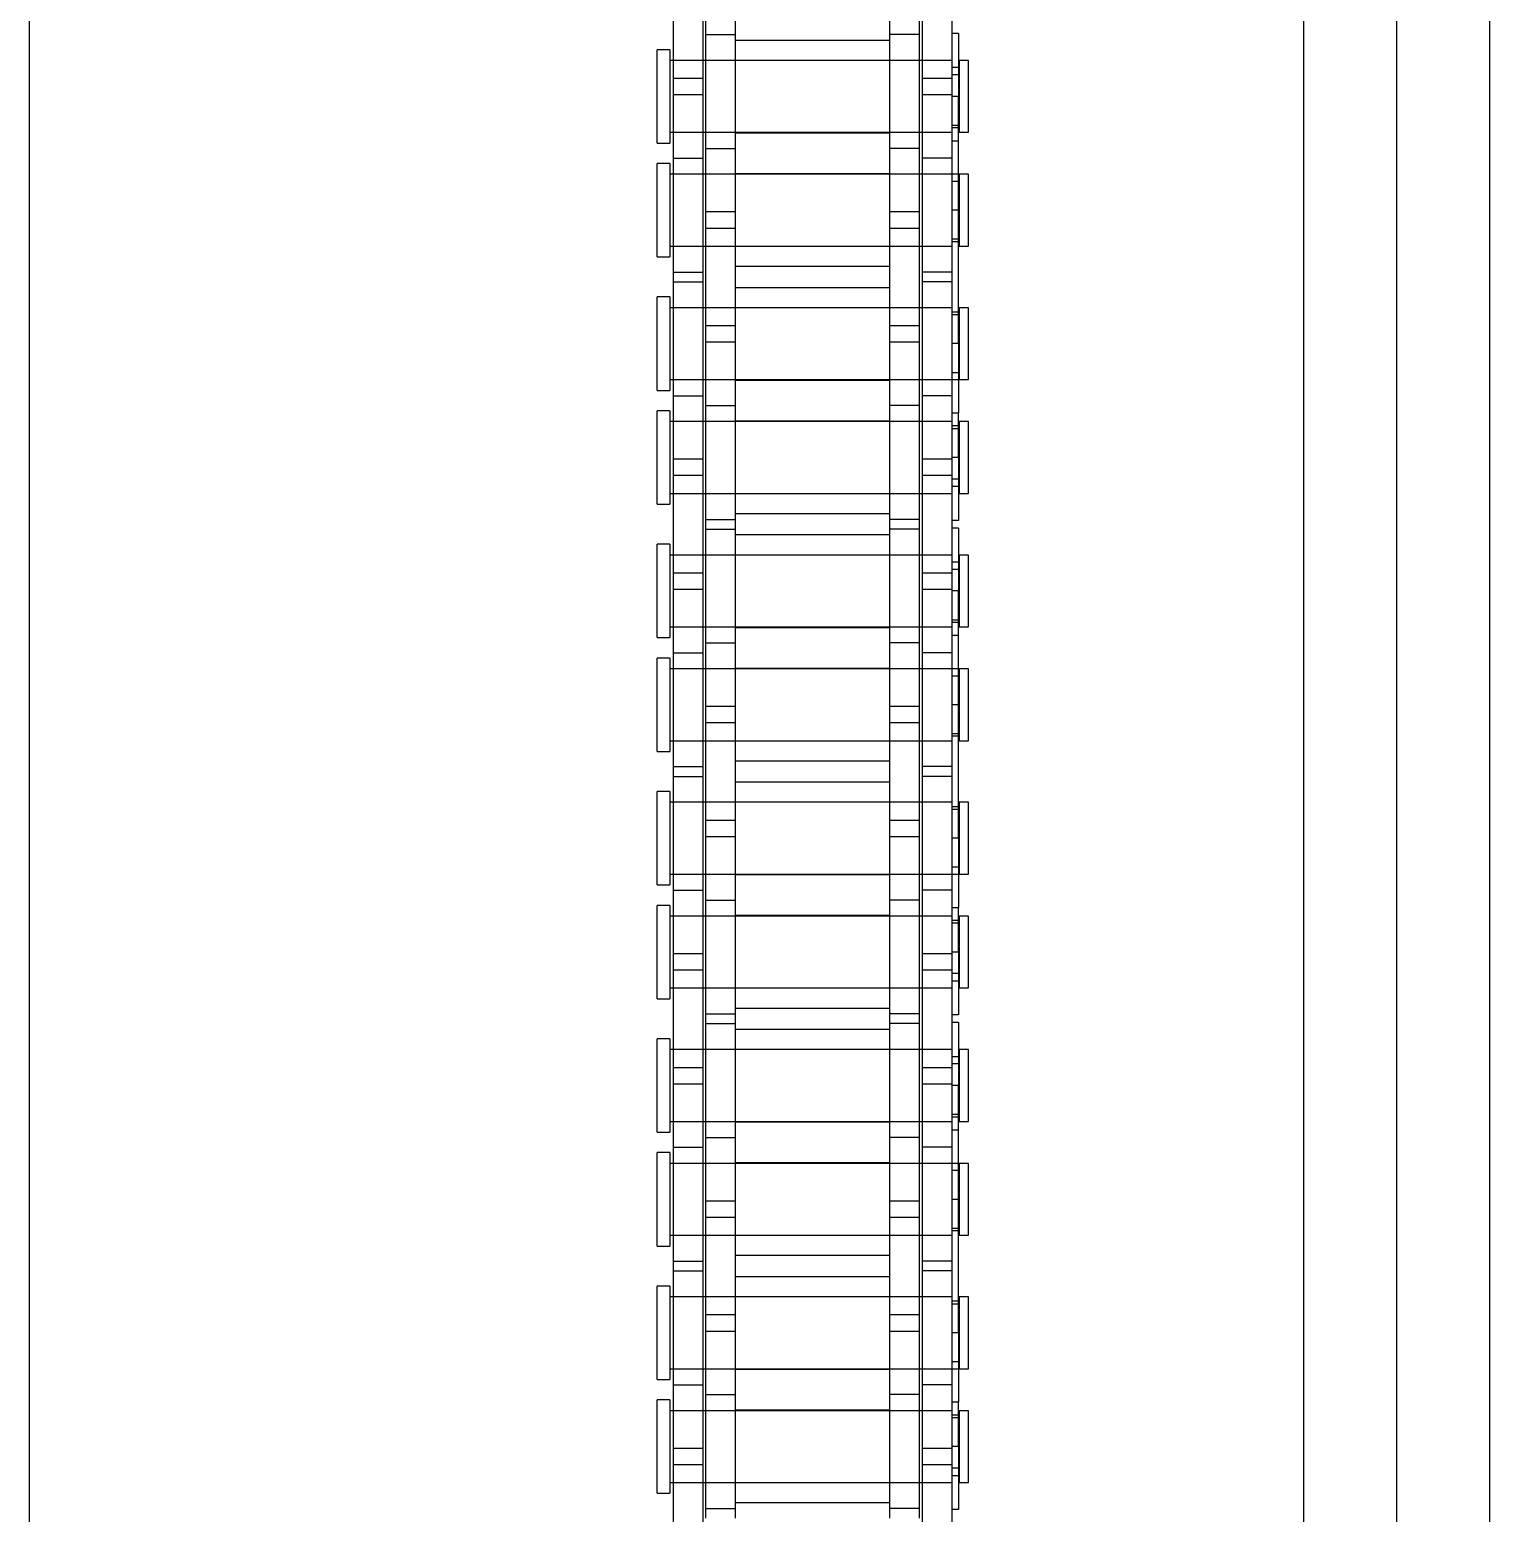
# Model space of a CAD drawing. Header units: metres. Extents: x 0 to 63075, y 0 to 44550.
# Drawn here: x 14109.2 to 14184.2, y 28898.5 to 28974.7 of the extents above; entities that cross this region are included whole.
import ezdxf

# ---------------------------------------------------------------- set-up
doc = ezdxf.new("R2010")
doc.units = ezdxf.units.M
doc.header["$LTSCALE"] = 75
doc.linetypes.add('HIDDEN2', pattern=[4.7625, 3.175, -1.5875])
for name, color, linetype in [('SDM', 7, 'Continuous'), ('SL4', 4, 'Continuous'), ('ST1', 7, 'HIDDEN2')]:
    doc.layers.add(name, color=color, linetype=linetype)

# ---------------------------------------------------------------- blocks, each defined once
blk = doc.blocks.new('A$Cb6dca9d5')
at = {"layer": 'SL4'}
for p, q in [((262.765, 1009.762), (262.765, 2334.737)), ((328.24, 1009.762), (328.24, 2334.737)), ((337.765, 2334.737), (337.765, 1009.762))]:
    blk.add_line(p, q, dxfattribs=at)
at = {"layer": 'ST1'}
for p, q in [((328.24, 1009.762), (328.24, 2334.737)), ((333.003, 2334.737), (333.003, 1009.762)), ((297.515, 2234.651), (297.515, 2241.001)), ((299.035, 2234.651), (299.035, 2241.001)), ((306.965, 2234.651), (306.965, 2241.001)), ((308.485, 2234.651), (308.485, 2241.001)), ((295.843, 2228.301), (295.843, 2237.396)), ((297.363, 2228.301), (297.363, 2237.396)), ((308.637, 2228.301), (308.637, 2237.396)), ((310.157, 2228.301), (310.157, 2237.396)), ((297.515, 2234.651), (299.035, 2234.651)), ((297.515, 2225.556), (297.515, 2234.651)), ((299.035, 2225.556), (299.035, 2234.651)), ((299.035, 2234.368), (306.965, 2234.368)), ((308.485, 2234.651), (306.965, 2234.651)), ((306.965, 2225.556), (306.965, 2234.651)), ((308.485, 2225.556), (308.485, 2234.651)), ((310.489, 2234.707), (310.157, 2234.707)), ((310.489, 2234.707), (310.489, 2231.476)), ((295, 2229.078), (295, 2233.875)), ((295.659, 2233.875), (295, 2233.875)), ((295.659, 2233.875), (295.659, 2229.078)), ((310.157, 2233.321), (295.659, 2233.321)), ((297.363, 2233.321), (295.843, 2233.321)), ((299.035, 2233.321), (297.515, 2233.321)), ((306.965, 2233.321), (299.035, 2233.321)), ((308.485, 2233.321), (306.965, 2233.321)), ((310.157, 2233.321), (308.637, 2233.321)), ((310.526, 2232.952), (310.157, 2232.952)), ((310.526, 2233.321), (310.526, 2229.631)), ((311, 2233.321), (310.526, 2233.321)), ((311, 2229.631), (311, 2233.321)), ((295.843, 2232.408), (297.363, 2232.408)), ((308.637, 2232.408), (310.157, 2232.408)), ((310.489, 2232.583), (310.157, 2232.583)), ((297.363, 2231.548), (295.843, 2231.548)), ((310.157, 2231.548), (308.637, 2231.548)), ((310.489, 2231.476), (310.157, 2231.476)), ((310.489, 2218.776), (310.489, 2231.476)), ((295.659, 2229.631), (310.157, 2229.631)), ((295.843, 2229.631), (297.363, 2229.631)), ((297.515, 2229.631), (299.035, 2229.631)), ((299.035, 2229.631), (306.965, 2229.631)), ((306.965, 2229.631), (308.485, 2229.631)), ((308.637, 2229.631), (310.157, 2229.631)), ((310.157, 2230), (310.526, 2230)), ((310.489, 2229.857), (310.157, 2229.857)), ((310.526, 2229.631), (311, 2229.631)), ((295, 2229.078), (295.659, 2229.078)), ((306.965, 2229.588), (299.035, 2229.588)), ((310.489, 2229.18), (310.157, 2229.18)), ((295.843, 2228.301), (297.363, 2228.301)), ((295.843, 2221.951), (295.843, 2228.301)), ((297.363, 2221.951), (297.363, 2228.301)), ((297.515, 2228.803), (299.035, 2228.803)), ((308.485, 2228.803), (306.965, 2228.803)), ((310.157, 2228.301), (308.637, 2228.301)), ((308.637, 2221.951), (308.637, 2228.301)), ((310.157, 2221.951), (310.157, 2228.301)), ((295, 2223.229), (295, 2228.026)), ((295.659, 2228.026), (295, 2228.026)), ((295.659, 2228.026), (295.659, 2223.229)), ((310.157, 2227.473), (295.659, 2227.473)), ((297.363, 2227.473), (295.843, 2227.473)), ((299.035, 2227.473), (297.515, 2227.473)), ((299.035, 2227.516), (306.965, 2227.516)), ((306.965, 2227.473), (299.035, 2227.473)), ((308.485, 2227.473), (306.965, 2227.473)), ((310.489, 2227.473), (308.637, 2227.473)), ((310.526, 2227.473), (310.526, 2223.783)), ((311, 2227.473), (310.526, 2227.473)), ((311, 2223.783), (311, 2227.473)), ((310.526, 2227.104), (310.157, 2227.104)), ((297.515, 2224.696), (297.515, 2225.556)), ((297.515, 2225.556), (299.035, 2225.556)), ((299.035, 2224.696), (299.035, 2225.556)), ((306.965, 2224.696), (306.965, 2225.556)), ((306.965, 2225.556), (308.485, 2225.556)), ((308.485, 2224.696), (308.485, 2225.556)), ((310.489, 2225.628), (310.157, 2225.628)), ((297.515, 2215.601), (297.515, 2224.696)), ((299.035, 2224.696), (297.515, 2224.696)), ((299.035, 2215.601), (299.035, 2224.696)), ((306.965, 2215.601), (306.965, 2224.696)), ((308.485, 2224.696), (306.965, 2224.696)), ((308.485, 2215.601), (308.485, 2224.696)), ((295.659, 2223.783), (310.157, 2223.783)), ((295.843, 2223.783), (297.363, 2223.783)), ((297.515, 2223.783), (299.035, 2223.783)), ((299.035, 2223.783), (306.965, 2223.783)), ((306.965, 2223.783), (308.485, 2223.783)), ((308.637, 2223.783), (310.157, 2223.783)), ((310.157, 2224.152), (310.526, 2224.152)), ((310.489, 2224.009), (310.157, 2224.009)), ((310.526, 2223.783), (311, 2223.783)), ((295, 2223.229), (295.659, 2223.229)), ((295.843, 2222.453), (297.363, 2222.453)), ((306.965, 2222.736), (299.035, 2222.736)), ((310.157, 2222.453), (308.637, 2222.453)), ((295.843, 2221.951), (297.363, 2221.951)), ((295.843, 2212.856), (295.843, 2221.951)), ((297.363, 2212.856), (297.363, 2221.951)), ((299.035, 2221.668), (306.965, 2221.668)), ((310.157, 2221.951), (308.637, 2221.951)), ((308.637, 2212.856), (308.637, 2221.951)), ((310.157, 2212.856), (310.157, 2221.951)), ((295, 2216.378), (295, 2221.175)), ((295.659, 2221.175), (295, 2221.175)), ((295.659, 2221.175), (295.659, 2216.378)), ((310.157, 2220.621), (295.659, 2220.621)), ((297.363, 2220.621), (295.843, 2220.621)), ((299.035, 2220.621), (297.515, 2220.621)), ((306.965, 2220.621), (299.035, 2220.621)), ((308.485, 2220.621), (306.965, 2220.621)), ((310.157, 2220.621), (308.637, 2220.621)), ((310.526, 2220.621), (310.526, 2216.931)), ((311, 2220.621), (310.526, 2220.621)), ((311, 2216.931), (311, 2220.621)), ((297.515, 2219.708), (299.035, 2219.708)), ((306.965, 2219.708), (308.485, 2219.708)), ((310.489, 2220.395), (310.157, 2220.395)), ((310.526, 2220.252), (310.157, 2220.252)), ((299.035, 2218.848), (297.515, 2218.848)), ((308.485, 2218.848), (306.965, 2218.848)), ((310.489, 2218.776), (310.157, 2218.776)), ((310.489, 2218.776), (310.489, 2215.224)), ((295.659, 2216.931), (310.157, 2216.931)), ((295.843, 2216.931), (297.363, 2216.931)), ((297.515, 2216.931), (299.035, 2216.931)), ((299.035, 2216.931), (306.965, 2216.931)), ((306.965, 2216.888), (299.035, 2216.888)), ((306.965, 2216.931), (308.485, 2216.931)), ((308.637, 2216.931), (310.489, 2216.931)), ((310.157, 2217.3), (310.526, 2217.3)), ((310.526, 2216.931), (311, 2216.931)), ((295, 2216.378), (295.659, 2216.378)), ((295.843, 2216.103), (297.363, 2216.103)), ((310.157, 2216.103), (308.637, 2216.103)), ((295, 2210.529), (295, 2215.326)), ((295.659, 2215.326), (295, 2215.326)), ((295.659, 2215.326), (295.659, 2210.529)), ((297.515, 2215.601), (299.035, 2215.601)), ((297.515, 2209.251), (297.515, 2215.601)), ((299.035, 2209.251), (299.035, 2215.601)), ((308.485, 2215.601), (306.965, 2215.601)), ((306.965, 2209.251), (306.965, 2215.601)), ((308.485, 2209.251), (308.485, 2215.601)), ((310.157, 2215.224), (310.489, 2215.224)), ((310.489, 2212.928), (310.489, 2215.224)), ((310.157, 2214.773), (295.659, 2214.773)), ((297.363, 2214.773), (295.843, 2214.773)), ((299.035, 2214.773), (297.515, 2214.773)), ((299.035, 2214.816), (306.965, 2214.816)), ((306.965, 2214.773), (299.035, 2214.773)), ((308.485, 2214.773), (306.965, 2214.773)), ((310.157, 2214.773), (308.637, 2214.773)), ((310.489, 2214.547), (310.157, 2214.547)), ((310.526, 2214.404), (310.157, 2214.404)), ((310.526, 2214.773), (310.526, 2211.083)), ((311, 2214.773), (310.526, 2214.773)), ((311, 2211.083), (311, 2214.773)), ((295.843, 2211.996), (295.843, 2212.856)), ((295.843, 2212.856), (297.363, 2212.856)), ((297.363, 2211.996), (297.363, 2212.856)), ((308.637, 2211.996), (308.637, 2212.856)), ((308.637, 2212.856), (310.157, 2212.856)), ((310.489, 2212.928), (310.157, 2212.928)), ((310.157, 2211.996), (310.157, 2212.856)), ((310.489, 2212.928), (310.489, 2209.697)), ((295.843, 2202.901), (295.843, 2211.996)), ((297.363, 2211.996), (295.843, 2211.996)), ((297.363, 2202.901), (297.363, 2211.996)), ((308.637, 2202.901), (308.637, 2211.996)), ((310.157, 2211.996), (308.637, 2211.996)), ((310.157, 2202.901), (310.157, 2211.996)), ((310.489, 2211.821), (310.157, 2211.821)), ((310.157, 2211.452), (310.526, 2211.452)), ((295.659, 2211.083), (310.157, 2211.083)), ((295.843, 2211.083), (297.363, 2211.083)), ((297.515, 2211.083), (299.035, 2211.083)), ((299.035, 2211.083), (306.965, 2211.083)), ((306.965, 2211.083), (308.485, 2211.083)), ((308.637, 2211.083), (310.157, 2211.083)), ((310.526, 2211.083), (311, 2211.083)), ((295, 2210.529), (295.659, 2210.529)), ((306.965, 2210.036), (299.035, 2210.036)), ((297.515, 2209.753), (299.035, 2209.753)), ((297.515, 2209.251), (299.035, 2209.251)), ((297.515, 2200.156), (297.515, 2209.251)), ((299.035, 2200.156), (299.035, 2209.251)), ((308.485, 2209.753), (306.965, 2209.753)), ((308.485, 2209.251), (306.965, 2209.251)), ((306.965, 2200.156), (306.965, 2209.251)), ((308.485, 2200.156), (308.485, 2209.251)), ((310.489, 2209.697), (310.157, 2209.697)), ((310.489, 2209.307), (310.157, 2209.307)), ((310.489, 2209.307), (310.489, 2206.076)), ((295, 2203.678), (295, 2208.475)), ((295.659, 2208.475), (295, 2208.475)), ((295.659, 2208.475), (295.659, 2203.678)), ((299.035, 2208.968), (306.965, 2208.968)), ((310.157, 2207.921), (295.659, 2207.921)), ((297.363, 2207.921), (295.843, 2207.921)), ((299.035, 2207.921), (297.515, 2207.921)), ((306.965, 2207.921), (299.035, 2207.921)), ((308.485, 2207.921), (306.965, 2207.921)), ((310.157, 2207.921), (308.637, 2207.921)), ((310.526, 2207.552), (310.157, 2207.552)), ((310.526, 2207.921), (310.526, 2204.231)), ((311, 2207.921), (310.526, 2207.921)), ((311, 2204.231), (311, 2207.921)), ((295.843, 2207.008), (297.363, 2207.008)), ((308.637, 2207.008), (310.157, 2207.008)), ((310.489, 2207.183), (310.157, 2207.183)), ((297.363, 2206.148), (295.843, 2206.148)), ((310.157, 2206.148), (308.637, 2206.148)), ((310.489, 2206.076), (310.157, 2206.076)), ((310.489, 2193.376), (310.489, 2206.076)), ((310.157, 2204.6), (310.526, 2204.6)), ((295.659, 2204.231), (310.157, 2204.231)), ((295.843, 2204.231), (297.363, 2204.231)), ((297.515, 2204.231), (299.035, 2204.231)), ((299.035, 2204.231), (306.965, 2204.231)), ((306.965, 2204.188), (299.035, 2204.188)), ((306.965, 2204.231), (308.485, 2204.231)), ((308.637, 2204.231), (310.157, 2204.231)), ((310.489, 2204.457), (310.157, 2204.457)), ((310.489, 2203.78), (310.157, 2203.78)), ((310.526, 2204.231), (311, 2204.231)), ((295, 2203.678), (295.659, 2203.678)), ((297.515, 2203.403), (299.035, 2203.403)), ((308.485, 2203.403), (306.965, 2203.403)), ((295, 2197.829), (295, 2202.626)), ((295.659, 2202.626), (295, 2202.626)), ((295.659, 2202.626), (295.659, 2197.829)), ((295.843, 2202.901), (297.363, 2202.901)), ((295.843, 2196.551), (295.843, 2202.901)), ((297.363, 2196.551), (297.363, 2202.901)), ((310.157, 2202.901), (308.637, 2202.901)), ((308.637, 2196.551), (308.637, 2202.901)), ((310.157, 2196.551), (310.157, 2202.901)), ((310.157, 2202.073), (295.659, 2202.073)), ((297.363, 2202.073), (295.843, 2202.073)), ((299.035, 2202.073), (297.515, 2202.073)), ((299.035, 2202.116), (306.965, 2202.116)), ((306.965, 2202.073), (299.035, 2202.073)), ((308.485, 2202.073), (306.965, 2202.073)), ((310.489, 2202.073), (308.637, 2202.073)), ((310.526, 2201.704), (310.157, 2201.704)), ((310.526, 2202.073), (310.526, 2198.383)), ((311, 2202.073), (310.526, 2202.073)), ((311, 2198.383), (311, 2202.073)), ((297.515, 2199.296), (297.515, 2200.156)), ((297.515, 2200.156), (299.035, 2200.156)), ((299.035, 2199.296), (299.035, 2200.156)), ((306.965, 2199.296), (306.965, 2200.156)), ((306.965, 2200.156), (308.485, 2200.156)), ((308.485, 2199.296), (308.485, 2200.156)), ((310.489, 2200.228), (310.157, 2200.228)), ((297.515, 2190.201), (297.515, 2199.296)), ((299.035, 2199.296), (297.515, 2199.296)), ((299.035, 2190.201), (299.035, 2199.296)), ((306.965, 2190.201), (306.965, 2199.296)), ((308.485, 2199.296), (306.965, 2199.296)), ((308.485, 2190.201), (308.485, 2199.296)), ((295.659, 2198.383), (310.157, 2198.383)), ((295.843, 2198.383), (297.363, 2198.383)), ((297.515, 2198.383), (299.035, 2198.383)), ((299.035, 2198.383), (306.965, 2198.383)), ((306.965, 2198.383), (308.485, 2198.383)), ((308.637, 2198.383), (310.157, 2198.383)), ((310.157, 2198.752), (310.526, 2198.752)), ((310.489, 2198.609), (310.157, 2198.609)), ((310.526, 2198.383), (311, 2198.383)), ((295, 2197.829), (295.659, 2197.829)), ((295.843, 2197.053), (297.363, 2197.053)), ((306.965, 2197.336), (299.035, 2197.336)), ((310.157, 2197.053), (308.637, 2197.053)), ((295.843, 2196.551), (297.363, 2196.551)), ((295.843, 2187.456), (295.843, 2196.551)), ((297.363, 2187.456), (297.363, 2196.551)), ((299.035, 2196.268), (306.965, 2196.268)), ((310.157, 2196.551), (308.637, 2196.551)), ((308.637, 2187.456), (308.637, 2196.551)), ((310.157, 2187.456), (310.157, 2196.551)), ((295, 2190.978), (295, 2195.775)), ((295.659, 2195.775), (295, 2195.775)), ((295.659, 2195.775), (295.659, 2190.978)), ((310.157, 2195.221), (295.659, 2195.221)), ((297.363, 2195.221), (295.843, 2195.221)), ((299.035, 2195.221), (297.515, 2195.221)), ((306.965, 2195.221), (299.035, 2195.221)), ((308.485, 2195.221), (306.965, 2195.221)), ((310.157, 2195.221), (308.637, 2195.221)), ((310.489, 2194.995), (310.157, 2194.995)), ((310.526, 2194.852), (310.157, 2194.852)), ((310.526, 2195.221), (310.526, 2191.531)), ((311, 2195.221), (310.526, 2195.221)), ((311, 2191.531), (311, 2195.221)), ((297.515, 2194.308), (299.035, 2194.308)), ((306.965, 2194.308), (308.485, 2194.308)), ((299.035, 2193.448), (297.515, 2193.448)), ((308.485, 2193.448), (306.965, 2193.448)), ((310.489, 2193.376), (310.157, 2193.376)), ((310.489, 2193.376), (310.489, 2189.824)), ((295.659, 2191.531), (310.157, 2191.531)), ((295.843, 2191.531), (297.363, 2191.531)), ((297.515, 2191.531), (299.035, 2191.531)), ((299.035, 2191.531), (306.965, 2191.531)), ((306.965, 2191.531), (308.485, 2191.531)), ((308.637, 2191.531), (310.489, 2191.531)), ((310.157, 2191.9), (310.526, 2191.9)), ((310.526, 2191.531), (311, 2191.531)), ((295, 2190.978), (295.659, 2190.978)), ((306.965, 2191.488), (299.035, 2191.488)), ((295.843, 2190.703), (297.363, 2190.703)), ((297.515, 2190.201), (299.035, 2190.201)), ((297.515, 2183.851), (297.515, 2190.201)), ((299.035, 2183.851), (299.035, 2190.201)), ((308.485, 2190.201), (306.965, 2190.201)), ((306.965, 2183.851), (306.965, 2190.201)), ((308.485, 2183.851), (308.485, 2190.201)), ((310.157, 2190.703), (308.637, 2190.703)), ((295, 2185.129), (295, 2189.926)), ((295.659, 2189.926), (295, 2189.926)), ((295.659, 2189.926), (295.659, 2185.129)), ((310.157, 2189.373), (295.659, 2189.373)), ((297.363, 2189.373), (295.843, 2189.373)), ((299.035, 2189.373), (297.515, 2189.373)), ((299.035, 2189.416), (306.965, 2189.416)), ((306.965, 2189.373), (299.035, 2189.373)), ((308.485, 2189.373), (306.965, 2189.373)), ((310.157, 2189.373), (308.637, 2189.373)), ((310.157, 2189.824), (310.489, 2189.824)), ((310.489, 2187.528), (310.489, 2189.824)), ((310.526, 2189.373), (310.526, 2185.683)), ((311, 2189.373), (310.526, 2189.373)), ((311, 2185.683), (311, 2189.373)), ((310.489, 2189.147), (310.157, 2189.147)), ((310.526, 2189.004), (310.157, 2189.004)), ((295.843, 2186.596), (295.843, 2187.456)), ((295.843, 2187.456), (297.363, 2187.456)), ((297.363, 2186.596), (297.363, 2187.456)), ((308.637, 2186.596), (308.637, 2187.456)), ((308.637, 2187.456), (310.157, 2187.456)), ((310.489, 2187.528), (310.157, 2187.528)), ((310.157, 2186.596), (310.157, 2187.456)), ((310.489, 2187.528), (310.489, 2184.297)), ((295.843, 2177.501), (295.843, 2186.596)), ((297.363, 2186.596), (295.843, 2186.596)), ((297.363, 2177.501), (297.363, 2186.596)), ((308.637, 2177.501), (308.637, 2186.596)), ((310.157, 2186.596), (308.637, 2186.596)), ((310.157, 2177.501), (310.157, 2186.596)), ((310.489, 2186.421), (310.157, 2186.421)), ((295.659, 2185.683), (310.157, 2185.683)), ((295.843, 2185.683), (297.363, 2185.683)), ((297.515, 2185.683), (299.035, 2185.683)), ((299.035, 2185.683), (306.965, 2185.683)), ((306.965, 2185.683), (308.485, 2185.683)), ((308.637, 2185.683), (310.157, 2185.683)), ((310.157, 2186.052), (310.526, 2186.052)), ((310.526, 2185.683), (311, 2185.683)), ((295, 2185.129), (295.659, 2185.129)), ((297.515, 2184.353), (299.035, 2184.353)), ((306.965, 2184.636), (299.035, 2184.636)), ((308.485, 2184.353), (306.965, 2184.353)), ((310.489, 2184.297), (310.157, 2184.297)), ((310.489, 2183.907), (310.157, 2183.907)), ((310.489, 2183.907), (310.489, 2180.676)), ((297.515, 2183.851), (299.035, 2183.851)), ((297.515, 2174.756), (297.515, 2183.851)), ((299.035, 2174.756), (299.035, 2183.851)), ((299.035, 2183.568), (306.965, 2183.568)), ((308.485, 2183.851), (306.965, 2183.851)), ((306.965, 2174.756), (306.965, 2183.851)), ((308.485, 2174.756), (308.485, 2183.851)), ((295, 2178.278), (295, 2183.075)), ((295.659, 2183.075), (295, 2183.075)), ((295.659, 2183.075), (295.659, 2178.278)), ((310.157, 2182.521), (295.659, 2182.521)), ((297.363, 2182.521), (295.843, 2182.521)), ((299.035, 2182.521), (297.515, 2182.521)), ((306.965, 2182.521), (299.035, 2182.521)), ((308.485, 2182.521), (306.965, 2182.521)), ((310.157, 2182.521), (308.637, 2182.521)), ((310.526, 2182.521), (310.526, 2178.831)), ((311, 2182.521), (310.526, 2182.521)), ((311, 2178.831), (311, 2182.521)), ((295.843, 2181.608), (297.363, 2181.608)), ((308.637, 2181.608), (310.157, 2181.608)), ((310.526, 2182.152), (310.157, 2182.152)), ((310.489, 2181.783), (310.157, 2181.783)), ((297.363, 2180.748), (295.843, 2180.748)), ((310.157, 2180.748), (308.637, 2180.748)), ((310.489, 2180.676), (310.157, 2180.676)), ((310.489, 2167.976), (310.489, 2180.676)), ((295.659, 2178.831), (310.157, 2178.831)), ((295.843, 2178.831), (297.363, 2178.831)), ((297.515, 2178.831), (299.035, 2178.831)), ((299.035, 2178.831), (306.965, 2178.831)), ((306.965, 2178.788), (299.035, 2178.788)), ((306.965, 2178.831), (308.485, 2178.831)), ((308.637, 2178.831), (310.157, 2178.831)), ((310.157, 2179.2), (310.526, 2179.2)), ((310.489, 2179.057), (310.157, 2179.057)), ((310.526, 2178.831), (311, 2178.831)), ((295, 2178.278), (295.659, 2178.278)), ((297.515, 2178.003), (299.035, 2178.003)), ((308.485, 2178.003), (306.965, 2178.003)), ((310.489, 2178.38), (310.157, 2178.38)), ((295, 2172.429), (295, 2177.226)), ((295.659, 2177.226), (295, 2177.226)), ((295.659, 2177.226), (295.659, 2172.429)), ((295.843, 2177.501), (297.363, 2177.501)), ((295.843, 2171.151), (295.843, 2177.501)), ((297.363, 2171.151), (297.363, 2177.501)), ((310.157, 2177.501), (308.637, 2177.501)), ((308.637, 2171.151), (308.637, 2177.501)), ((310.157, 2171.151), (310.157, 2177.501)), ((310.157, 2176.673), (295.659, 2176.673)), ((297.363, 2176.673), (295.843, 2176.673)), ((299.035, 2176.673), (297.515, 2176.673)), ((299.035, 2176.716), (306.965, 2176.716)), ((306.965, 2176.673), (299.035, 2176.673)), ((308.485, 2176.673), (306.965, 2176.673)), ((310.489, 2176.673), (308.637, 2176.673)), ((310.526, 2176.304), (310.157, 2176.304)), ((310.526, 2176.673), (310.526, 2172.983)), ((311, 2176.673), (310.526, 2176.673)), ((311, 2172.983), (311, 2176.673)), ((297.515, 2173.896), (297.515, 2174.756)), ((297.515, 2174.756), (299.035, 2174.756)), ((299.035, 2173.896), (299.035, 2174.756)), ((306.965, 2173.896), (306.965, 2174.756)), ((306.965, 2174.756), (308.485, 2174.756)), ((308.485, 2173.896), (308.485, 2174.756)), ((310.489, 2174.828), (310.157, 2174.828)), ((297.515, 2164.801), (297.515, 2173.896)), ((299.035, 2173.896), (297.515, 2173.896)), ((299.035, 2164.801), (299.035, 2173.896)), ((306.965, 2164.801), (306.965, 2173.896)), ((308.485, 2173.896), (306.965, 2173.896)), ((308.485, 2164.801), (308.485, 2173.896)), ((310.157, 2173.352), (310.526, 2173.352)), ((295.659, 2172.983), (310.157, 2172.983)), ((295.843, 2172.983), (297.363, 2172.983)), ((297.515, 2172.983), (299.035, 2172.983)), ((299.035, 2172.983), (306.965, 2172.983)), ((306.965, 2172.983), (308.485, 2172.983)), ((308.637, 2172.983), (310.157, 2172.983)), ((310.489, 2173.209), (310.157, 2173.209)), ((310.526, 2172.983), (311, 2172.983)), ((295, 2172.429), (295.659, 2172.429)), ((306.965, 2171.936), (299.035, 2171.936)), ((295.843, 2171.653), (297.363, 2171.653)), ((295.843, 2171.151), (297.363, 2171.151)), ((295.843, 2162.056), (295.843, 2171.151)), ((297.363, 2162.056), (297.363, 2171.151)), ((310.157, 2171.653), (308.637, 2171.653)), ((310.157, 2171.151), (308.637, 2171.151)), ((308.637, 2162.056), (308.637, 2171.151)), ((310.157, 2162.056), (310.157, 2171.151)), ((295, 2165.578), (295, 2170.375)), ((295.659, 2170.375), (295, 2170.375)), ((295.659, 2170.375), (295.659, 2165.578)), ((299.035, 2170.868), (306.965, 2170.868)), ((310.157, 2169.821), (295.659, 2169.821)), ((297.363, 2169.821), (295.843, 2169.821)), ((299.035, 2169.821), (297.515, 2169.821)), ((306.965, 2169.821), (299.035, 2169.821)), ((308.485, 2169.821), (306.965, 2169.821)), ((310.157, 2169.821), (308.637, 2169.821)), ((310.489, 2169.595), (310.157, 2169.595)), ((310.526, 2169.452), (310.157, 2169.452)), ((310.526, 2169.821), (310.526, 2166.131)), ((311, 2169.821), (310.526, 2169.821)), ((311, 2166.131), (311, 2169.821)), ((297.515, 2168.908), (299.035, 2168.908)), ((306.965, 2168.908), (308.485, 2168.908)), ((299.035, 2168.048), (297.515, 2168.048)), ((308.485, 2168.048), (306.965, 2168.048)), ((310.489, 2167.976), (310.157, 2167.976)), ((310.489, 2167.976), (310.489, 2164.424)), ((310.157, 2166.5), (310.526, 2166.5)), ((295.659, 2166.131), (310.157, 2166.131)), ((295.843, 2166.131), (297.363, 2166.131)), ((297.515, 2166.131), (299.035, 2166.131)), ((299.035, 2166.131), (306.965, 2166.131)), ((306.965, 2166.088), (299.035, 2166.088)), ((306.965, 2166.131), (308.485, 2166.131)), ((308.637, 2166.131), (310.489, 2166.131)), ((310.526, 2166.131), (311, 2166.131)), ((295, 2165.578), (295.659, 2165.578)), ((295.843, 2165.303), (297.363, 2165.303)), ((310.157, 2165.303), (308.637, 2165.303)), ((295, 2159.729), (295, 2164.526)), ((295.659, 2164.526), (295, 2164.526)), ((295.659, 2164.526), (295.659, 2159.729)), ((297.515, 2164.801), (299.035, 2164.801)), ((297.515, 2158.451), (297.515, 2164.801)), ((299.035, 2158.451), (299.035, 2164.801)), ((308.485, 2164.801), (306.965, 2164.801)), ((306.965, 2158.451), (306.965, 2164.801)), ((308.485, 2158.451), (308.485, 2164.801)), ((310.157, 2164.424), (310.489, 2164.424)), ((310.489, 2162.128), (310.489, 2164.424)), ((310.157, 2163.973), (295.659, 2163.973)), ((297.363, 2163.973), (295.843, 2163.973)), ((299.035, 2163.973), (297.515, 2163.973)), ((299.035, 2164.016), (306.965, 2164.016)), ((306.965, 2163.973), (299.035, 2163.973)), ((308.485, 2163.973), (306.965, 2163.973)), ((310.157, 2163.973), (308.637, 2163.973)), ((310.489, 2163.747), (310.157, 2163.747)), ((310.526, 2163.604), (310.157, 2163.604)), ((310.526, 2163.973), (310.526, 2160.283)), ((311, 2163.973), (310.526, 2163.973)), ((311, 2160.283), (311, 2163.973)), ((295.843, 2161.196), (295.843, 2162.056)), ((295.843, 2162.056), (297.363, 2162.056)), ((297.363, 2161.196), (297.363, 2162.056)), ((308.637, 2161.196), (308.637, 2162.056)), ((308.637, 2162.056), (310.157, 2162.056)), ((310.489, 2162.128), (310.157, 2162.128)), ((310.157, 2161.196), (310.157, 2162.056)), ((310.489, 2162.128), (310.489, 2158.897)), ((295.843, 2152.101), (295.843, 2161.196)), ((297.363, 2161.196), (295.843, 2161.196)), ((297.363, 2152.101), (297.363, 2161.196)), ((308.637, 2152.101), (308.637, 2161.196)), ((310.157, 2161.196), (308.637, 2161.196)), ((310.157, 2152.101), (310.157, 2161.196)), ((295.659, 2160.283), (310.157, 2160.283)), ((295.843, 2160.283), (297.363, 2160.283)), ((297.515, 2160.283), (299.035, 2160.283)), ((299.035, 2160.283), (306.965, 2160.283)), ((306.965, 2160.283), (308.485, 2160.283)), ((308.637, 2160.283), (310.157, 2160.283)), ((310.489, 2161.021), (310.157, 2161.021)), ((310.157, 2160.652), (310.526, 2160.652)), ((310.526, 2160.283), (311, 2160.283)), ((295, 2159.729), (295.659, 2159.729)), ((297.515, 2158.953), (299.035, 2158.953)), ((306.965, 2159.236), (299.035, 2159.236)), ((308.485, 2158.953), (306.965, 2158.953)), ((310.489, 2158.897), (310.157, 2158.897))]:
    blk.add_line(p, q, dxfattribs=at)

msp = doc.modelspace()

# ---------------------------------------------------------------- block references
at = {"layer": 'SDM'}
msp.add_blockref('A$Cb6dca9d5', (13846.469, 26739.769), dxfattribs=at)

doc.saveas('drawing.dxf')
